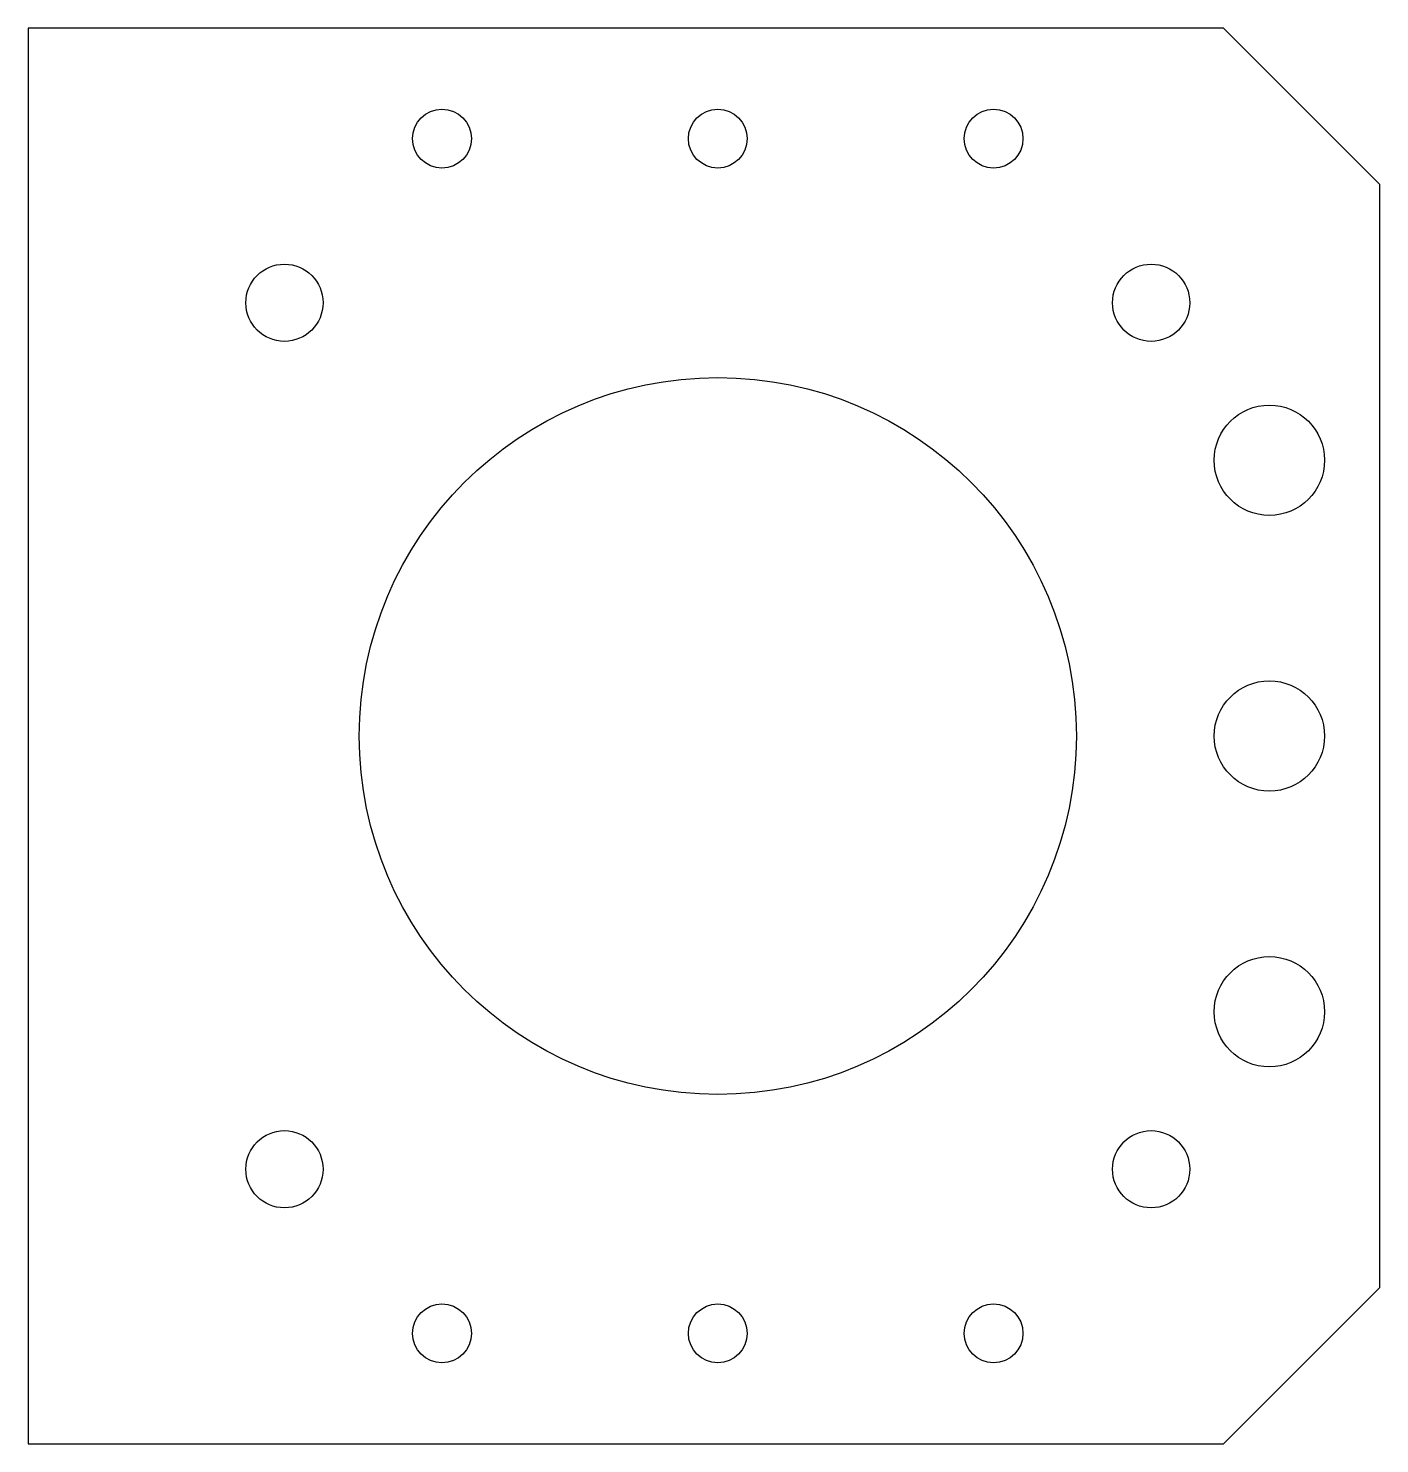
# Model space of a CAD drawing. Extents: x 0 to 73.5, y -1 to 76.
import ezdxf

# ---------------------------------------------------------------- set-up
doc = ezdxf.new("R2010")
doc.units = 0

msp = doc.modelspace()

# ---------------------------------------------------------------- linework, layer by layer
at = {"layer": 'layer0'}
for points in [[(65, 76, 3), (0, 76, 3)], [(0, 76, 3), (0, -1, 3)], [(73.5, 67.5, 3), (65, 76, 3)], [(73.5, 7.5, 3), (73.5, 67.5, 3)], [(65, -1, 3), (73.5, 7.5, 3)], [(0, -1, 3), (65, -1, 3)]]:
    msp.add_polyline3d(points, dxfattribs=at)
for centre, radius in [((22.5, 70, 3), 1.6), ((37.5, 70, 3), 1.6), ((52.5, 70, 3), 1.6), ((13.93, 61.07, 3), 2.1), ((61.07, 61.07, 3), 2.1), ((37.5, 37.5, 3), 19.501), ((67.5, 52.5, 3), 3), ((67.5, 37.5, 3), 3), ((67.5, 22.5, 3), 3), ((13.93, 13.93, 3), 2.1), ((61.07, 13.93, 3), 2.1), ((22.5, 5, 3), 1.6), ((37.5, 5, 3), 1.6), ((52.5, 5, 3), 1.6)]:
    msp.add_circle(centre, radius, dxfattribs=at)

doc.saveas('drawing.dxf')
